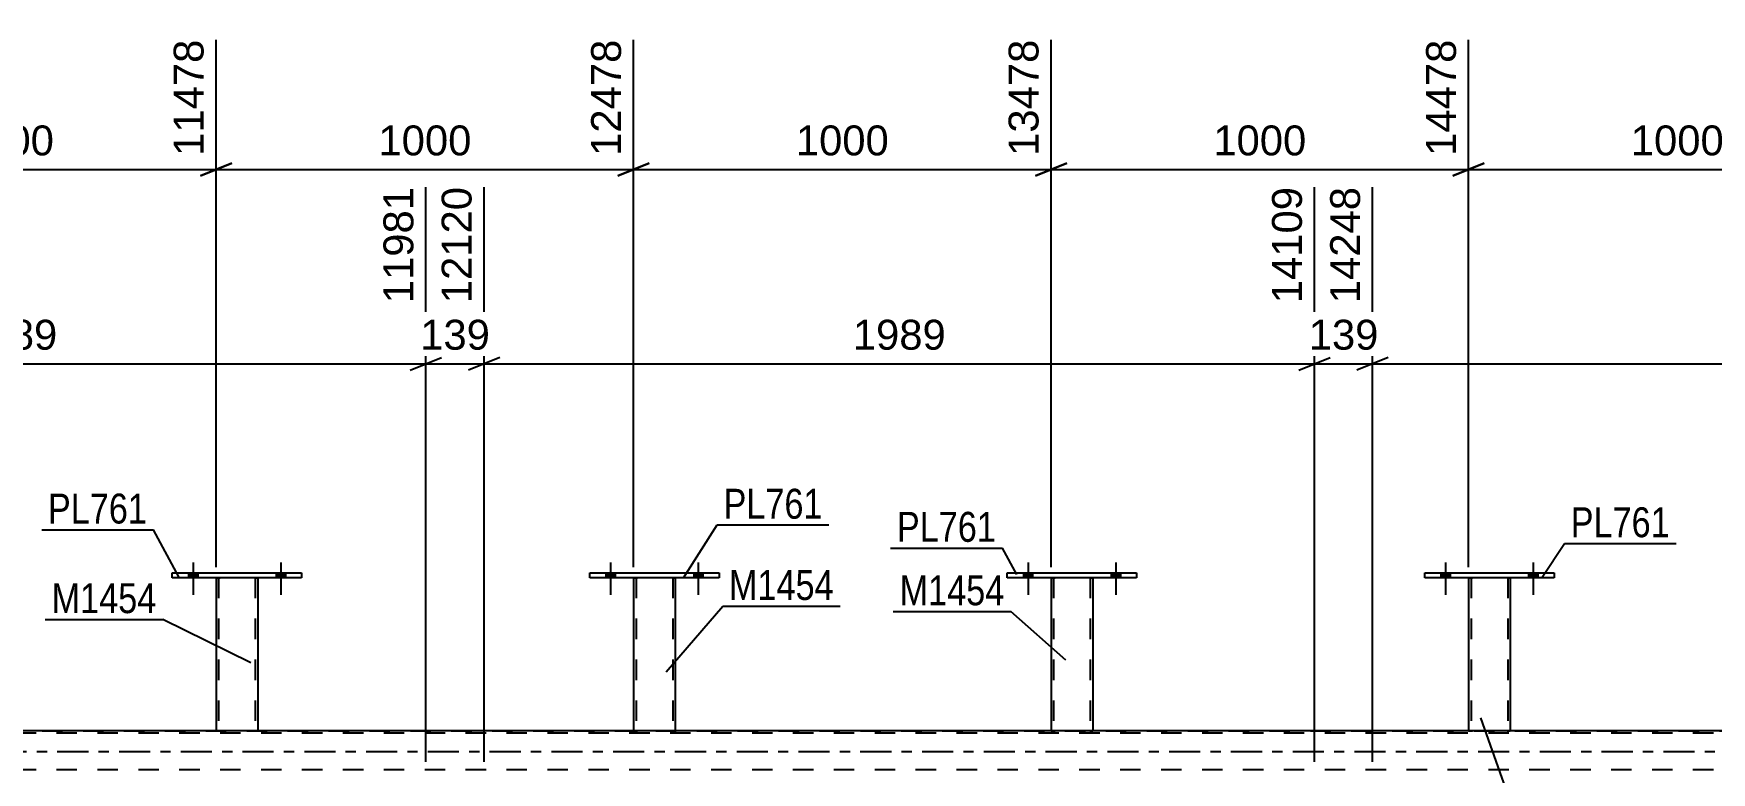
# Model space of a CAD drawing. Header units: millimetres. Extents: x 0 to 841, y 0 to 594.
# Drawn here: x 509.2 to 669.9, y 427.5 to 498.3 of the extents above; entities that cross this region are included whole.
import ezdxf

# ---------------------------------------------------------------- set-up
doc = ezdxf.new("R2010")
doc.units = ezdxf.units.MM
doc.linetypes.add('DXK_LINE_DOT2', pattern=[3.9198, 1.9599, -1.9599])
doc.linetypes.add('DXK_LINE_DOT3', pattern=[5.9187, 2.979, -0.9799, 0.9799, -0.9799])
doc.styles.add('Arial', font='ARIAL.TTF', dxfattribs={"height": 0.2})
doc.styles.add('Arial Narrow', font='ARIALN.TTF', dxfattribs={"height": 0.2})

# ---------------------------------------------------------------- blocks, each defined once
blk = doc.blocks.new('Part-717034435-3649 - 3633')
at = {"color": 7, "linetype": 'DXK_LINE_DOT2'}
for p, q in [((646.64, 446.15), (646.64, 446.15)), ((646.64, 446.15), (646.64, 446.14)), ((646.64, 446.14), (646.64, 446.15)), ((646.68, 446.15), (646.64, 446.15)), ((646.64, 446.15), (646.68, 446.15)), ((646.78, 446.15), (646.68, 446.15)), ((646.68, 446.15), (646.78, 446.15)), ((646.9, 446.15), (646.78, 446.15)), ((646.78, 446.15), (646.94, 446.15)), ((646.88, 446.15), (646.88, 446.15)), ((646.88, 446.15), (646.88, 431.5)), ((646.9, 446.15), (646.88, 446.15)), ((646.88, 446.15), (646.9, 446.15)), ((650.34, 446.15), (646.9, 446.15)), ((646.95, 446.15), (646.9, 446.15)), ((646.9, 446.15), (646.95, 446.15)), ((650.34, 446.15), (646.94, 446.15)), ((650.25, 446.15), (646.95, 446.15)), ((646.95, 446.15), (647.03, 446.15)), ((650.33, 446.15), (647.03, 446.15)), ((650.33, 446.15), (650.25, 446.15)), ((650.38, 446.15), (650.33, 446.15)), ((650.33, 446.15), (650.38, 446.15)), ((650.34, 446.15), (650.5, 446.15)), ((650.5, 446.15), (650.34, 446.15)), ((650.4, 446.15), (650.38, 446.15)), ((650.38, 446.15), (650.4, 446.15)), ((650.4, 446.15), (650.4, 446.15)), ((650.4, 446.15), (650.4, 431.5)), ((650.5, 446.15), (650.6, 446.15)), ((650.6, 446.15), (650.5, 446.15)), ((650.6, 446.15), (650.64, 446.15)), ((650.64, 446.15), (650.6, 446.15)), ((650.64, 446.15), (650.64, 446.15)), ((650.64, 446.15), (650.64, 446.14)), ((650.64, 446.14), (650.64, 446.15)), ((646.64, 431.5), (646.68, 431.5)), ((646.68, 431.5), (646.78, 431.5)), ((646.78, 431.5), (646.94, 431.5)), ((646.9, 431.5), (646.88, 431.5)), ((646.88, 431.5), (646.9, 431.5)), ((646.95, 431.5), (646.9, 431.5)), ((646.9, 431.5), (646.95, 431.5)), ((650.34, 431.5), (646.94, 431.5)), ((650.25, 431.5), (646.95, 431.5)), ((646.95, 431.5), (647.03, 431.5)), ((650.38, 431.5), (647.03, 431.5)), ((650.33, 431.5), (650.25, 431.5)), ((650.38, 431.5), (650.33, 431.5)), ((650.34, 431.5), (650.5, 431.5)), ((650.4, 431.5), (650.38, 431.5)), ((650.38, 431.5), (650.4, 431.5)), ((650.5, 431.5), (650.6, 431.5)), ((650.6, 431.5), (650.64, 431.5))]:
    blk.add_line(p, q, dxfattribs=at)
at = {"color": 2, "linetype": 'Continuous'}
for p, q in [((646.64, 446.14), (646.64, 431.5)), ((650.64, 446.14), (650.64, 431.5)), ((646.68, 431.5), (646.64, 431.5)), ((646.78, 431.5), (646.68, 431.5)), ((646.94, 431.5), (646.78, 431.5)), ((650.34, 431.5), (646.94, 431.5)), ((650.5, 431.5), (650.34, 431.5)), ((650.6, 431.5), (650.5, 431.5)), ((650.64, 431.5), (650.6, 431.5))]:
    blk.add_line(p, q, dxfattribs=at)
blk = doc.blocks.new('Bolt-717034435-4162 - 3633')
at = {"linetype": 'Continuous'}
for points in [[(524, 446.14), (524.88, 446.14), (524.88, 446.62), (524, 446.62)], [(532.4, 446.14), (533.28, 446.14), (533.28, 446.62), (532.4, 446.62)]]:
    blk.add_hatch(color=1, dxfattribs=at).paths.add_polyline_path(points)
at = {"color": 1, "linetype": 'Continuous'}
for p, q in [((524.44, 447.62), (524.44, 444.5)), ((532.84, 447.62), (532.84, 444.5)), ((524, 446.62), (524, 446.14)), ((524.88, 446.62), (524.88, 446.14)), ((532.4, 446.62), (532.4, 446.14)), ((533.28, 446.62), (533.28, 446.14))]:
    blk.add_line(p, q, dxfattribs=at)
blk = doc.blocks.new('Part-717034435-3676 - 3633')
at = {"color": 2, "linetype": 'Continuous'}
for p, q in [((602.44, 446.14), (602.44, 446.62)), ((602.44, 446.62), (614.84, 446.62)), ((614.84, 446.14), (602.44, 446.14)), ((614.84, 446.62), (614.84, 446.14))]:
    blk.add_line(p, q, dxfattribs=at)
blk = doc.blocks.new('Part-717034435-3691 - 3633')
at = {"color": 7, "linetype": 'DXK_LINE_DOT2'}
for p, q in [((606.64, 446.15), (606.64, 446.15)), ((606.64, 446.15), (606.64, 446.14)), ((606.64, 446.14), (606.64, 446.15)), ((606.68, 446.15), (606.64, 446.15)), ((606.64, 446.15), (606.68, 446.15)), ((606.78, 446.15), (606.68, 446.15)), ((606.68, 446.15), (606.78, 446.15)), ((606.9, 446.15), (606.78, 446.15)), ((606.78, 446.15), (606.94, 446.15)), ((606.88, 446.15), (606.88, 446.15)), ((606.88, 446.15), (606.88, 431.5)), ((606.9, 446.15), (606.88, 446.15)), ((606.88, 446.15), (606.9, 446.15)), ((610.35, 446.15), (606.9, 446.15)), ((606.95, 446.15), (606.9, 446.15)), ((606.9, 446.15), (606.95, 446.15)), ((610.35, 446.15), (606.94, 446.15)), ((610.25, 446.15), (606.95, 446.15)), ((606.95, 446.15), (607.03, 446.15)), ((610.33, 446.15), (607.03, 446.15)), ((610.33, 446.15), (610.25, 446.15)), ((610.38, 446.15), (610.33, 446.15)), ((610.33, 446.15), (610.38, 446.15)), ((610.35, 446.15), (610.5, 446.15)), ((610.5, 446.15), (610.35, 446.15)), ((610.4, 446.15), (610.38, 446.15)), ((610.38, 446.15), (610.4, 446.15)), ((610.4, 446.15), (610.4, 446.15)), ((610.4, 446.15), (610.4, 431.5)), ((610.5, 446.15), (610.6, 446.15)), ((610.6, 446.15), (610.5, 446.15)), ((610.6, 446.15), (610.64, 446.15)), ((610.64, 446.15), (610.6, 446.15)), ((610.64, 446.15), (610.64, 446.15)), ((610.64, 446.15), (610.64, 446.14)), ((610.64, 446.14), (610.64, 446.15)), ((606.64, 431.5), (606.68, 431.5)), ((606.68, 431.5), (606.78, 431.5)), ((606.78, 431.5), (606.94, 431.5)), ((606.9, 431.5), (606.88, 431.5)), ((606.88, 431.5), (606.9, 431.5)), ((606.95, 431.5), (606.9, 431.5)), ((606.9, 431.5), (606.95, 431.5)), ((610.35, 431.5), (606.94, 431.5)), ((610.25, 431.5), (606.95, 431.5)), ((606.95, 431.5), (607.03, 431.5)), ((610.38, 431.5), (607.03, 431.5)), ((610.33, 431.5), (610.25, 431.5)), ((610.38, 431.5), (610.33, 431.5)), ((610.35, 431.5), (610.5, 431.5)), ((610.4, 431.5), (610.38, 431.5)), ((610.38, 431.5), (610.4, 431.5)), ((610.5, 431.5), (610.6, 431.5)), ((610.6, 431.5), (610.64, 431.5))]:
    blk.add_line(p, q, dxfattribs=at)
at = {"color": 2, "linetype": 'Continuous'}
for p, q in [((606.64, 446.14), (606.64, 431.5)), ((610.64, 446.14), (610.64, 431.5)), ((606.68, 431.5), (606.64, 431.5)), ((606.78, 431.5), (606.68, 431.5)), ((606.94, 431.5), (606.78, 431.5)), ((610.35, 431.5), (606.94, 431.5)), ((610.5, 431.5), (610.35, 431.5)), ((610.6, 431.5), (610.5, 431.5)), ((610.64, 431.5), (610.6, 431.5))]:
    blk.add_line(p, q, dxfattribs=at)
blk = doc.blocks.new('Part-717034435-4033 - 3633')
at = {"color": 7, "linetype": 'DXK_LINE_DOT2'}
for p, q in [((526.64, 446.15), (526.64, 446.15)), ((526.64, 446.15), (526.64, 446.14)), ((526.64, 446.14), (526.64, 446.15)), ((526.68, 446.15), (526.64, 446.15)), ((526.64, 446.15), (526.68, 446.15)), ((526.78, 446.15), (526.68, 446.15)), ((526.68, 446.15), (526.78, 446.15)), ((526.94, 446.15), (526.78, 446.15)), ((526.78, 446.15), (526.94, 446.15)), ((526.88, 446.15), (526.88, 446.15)), ((526.88, 446.15), (526.88, 431.5)), ((526.9, 446.15), (526.88, 446.15)), ((526.88, 446.15), (526.9, 446.15)), ((526.95, 446.15), (526.9, 446.15)), ((526.9, 446.15), (526.95, 446.15)), ((530.35, 446.15), (526.94, 446.15)), ((530.35, 446.15), (526.94, 446.15)), ((530.25, 446.15), (526.95, 446.15)), ((526.95, 446.15), (527.03, 446.15)), ((530.33, 446.15), (527.03, 446.15)), ((530.33, 446.15), (530.25, 446.15)), ((530.38, 446.15), (530.33, 446.15)), ((530.33, 446.15), (530.38, 446.15)), ((530.35, 446.15), (530.5, 446.15)), ((530.5, 446.15), (530.35, 446.15)), ((530.4, 446.15), (530.38, 446.15)), ((530.38, 446.15), (530.4, 446.15)), ((530.4, 446.15), (530.4, 446.15)), ((530.4, 446.15), (530.4, 431.5)), ((530.5, 446.15), (530.61, 446.15)), ((530.61, 446.15), (530.5, 446.15)), ((530.61, 446.15), (530.64, 446.15)), ((530.64, 446.15), (530.61, 446.15)), ((530.64, 446.15), (530.64, 446.15)), ((530.64, 446.15), (530.64, 446.14)), ((530.64, 446.14), (530.64, 446.15)), ((526.64, 431.5), (526.68, 431.5)), ((526.68, 431.5), (526.78, 431.5)), ((526.78, 431.5), (526.94, 431.5)), ((526.9, 431.5), (526.88, 431.5)), ((526.88, 431.5), (526.9, 431.5)), ((526.95, 431.5), (526.9, 431.5)), ((526.9, 431.5), (526.95, 431.5)), ((530.35, 431.5), (526.94, 431.5)), ((530.25, 431.5), (526.95, 431.5)), ((526.95, 431.5), (527.03, 431.5)), ((530.33, 431.5), (527.03, 431.5)), ((530.33, 431.5), (530.25, 431.5)), ((530.38, 431.5), (530.33, 431.5)), ((530.33, 431.5), (530.38, 431.5)), ((530.35, 431.5), (530.5, 431.5)), ((530.4, 431.5), (530.38, 431.5)), ((530.38, 431.5), (530.4, 431.5)), ((530.5, 431.5), (530.61, 431.5)), ((530.61, 431.5), (530.64, 431.5))]:
    blk.add_line(p, q, dxfattribs=at)
at = {"color": 2, "linetype": 'Continuous'}
for p, q in [((526.64, 446.14), (526.64, 431.5)), ((530.64, 446.14), (530.64, 431.5)), ((526.68, 431.5), (526.64, 431.5)), ((526.78, 431.5), (526.68, 431.5)), ((526.94, 431.5), (526.78, 431.5)), ((530.35, 431.5), (526.94, 431.5)), ((530.5, 431.5), (530.35, 431.5)), ((530.61, 431.5), (530.5, 431.5)), ((530.64, 431.5), (530.61, 431.5))]:
    blk.add_line(p, q, dxfattribs=at)
blk = doc.blocks.new('Part-717034435-3926 - 3633')
at = {"color": 7, "linetype": 'DXK_LINE_DOT2'}
for p, q in [((752.42, 431.26), (67.52, 431.26)), ((86.64, 431.5), (752.42, 431.5)), ((530.64, 431.5), (526.64, 431.5)), ((570.64, 431.5), (566.64, 431.5)), ((610.64, 431.5), (606.64, 431.5)), ((650.64, 431.5), (646.64, 431.5)), ((752.42, 427.74), (67.52, 427.74))]:
    blk.add_line(p, q, dxfattribs=at)
at = {"color": 2, "linetype": 'Continuous'}
for p, q in [((526.64, 431.5), (490.64, 431.5)), ((566.64, 431.5), (530.64, 431.5)), ((606.64, 431.5), (570.64, 431.5)), ((646.64, 431.5), (610.64, 431.5)), ((686.64, 431.5), (650.64, 431.5))]:
    blk.add_line(p, q, dxfattribs=at)
at = {"color": 7, "linetype": 'DXK_LINE_DOT3'}
blk.add_line((67.52, 429.5), (752.42, 429.5), dxfattribs=at)
blk = doc.blocks.new('Bolt-717034435-4128 - 3633')
at = {"linetype": 'Continuous'}
for points in [[(564, 446.14), (564.88, 446.14), (564.88, 446.62), (564, 446.62)], [(572.4, 446.14), (573.28, 446.14), (573.28, 446.62), (572.4, 446.62)]]:
    blk.add_hatch(color=1, dxfattribs=at).paths.add_polyline_path(points)
at = {"color": 1, "linetype": 'Continuous'}
for p, q in [((564.44, 447.62), (564.44, 444.5)), ((572.84, 447.62), (572.84, 444.5)), ((564, 446.62), (564, 446.14)), ((564.88, 446.62), (564.88, 446.14)), ((572.4, 446.62), (572.4, 446.14)), ((573.28, 446.62), (573.28, 446.14))]:
    blk.add_line(p, q, dxfattribs=at)
blk = doc.blocks.new('Bolt-717034435-4129 - 3633')
at = {"linetype": 'Continuous'}
for points in [[(564, 446.14), (564.88, 446.14), (564.88, 446.62), (564, 446.62)], [(572.4, 446.14), (573.28, 446.14), (573.28, 446.62), (572.4, 446.62)]]:
    blk.add_hatch(color=1, dxfattribs=at).paths.add_polyline_path(points)
at = {"color": 1, "linetype": 'Continuous'}
for p, q in [((564.44, 447.62), (564.44, 444.5)), ((572.84, 447.62), (572.84, 444.5)), ((564, 446.62), (564, 446.14)), ((564.88, 446.62), (564.88, 446.14)), ((572.4, 446.62), (572.4, 446.14)), ((573.28, 446.62), (573.28, 446.14))]:
    blk.add_line(p, q, dxfattribs=at)
blk = doc.blocks.new('Part-717034435-4023 - 3633')
at = {"color": 7, "linetype": 'DXK_LINE_DOT2'}
for p, q in [((566.64, 446.15), (566.64, 446.15)), ((566.64, 446.15), (566.64, 446.14)), ((566.64, 446.14), (566.64, 446.15)), ((566.68, 446.15), (566.64, 446.15)), ((566.64, 446.15), (566.68, 446.15)), ((566.78, 446.15), (566.68, 446.15)), ((566.68, 446.15), (566.78, 446.15)), ((566.94, 446.15), (566.78, 446.15)), ((566.78, 446.15), (566.94, 446.15)), ((566.88, 446.15), (566.88, 446.15)), ((566.88, 446.15), (566.88, 431.5)), ((566.9, 446.15), (566.88, 446.15)), ((566.88, 446.15), (566.9, 446.15)), ((566.95, 446.15), (566.9, 446.15)), ((566.9, 446.15), (566.95, 446.15)), ((570.35, 446.15), (566.94, 446.15)), ((570.35, 446.15), (566.94, 446.15)), ((570.25, 446.15), (566.95, 446.15)), ((566.95, 446.15), (567.03, 446.15)), ((570.33, 446.15), (567.03, 446.15)), ((570.33, 446.15), (570.25, 446.15)), ((570.38, 446.15), (570.33, 446.15)), ((570.33, 446.15), (570.38, 446.15)), ((570.35, 446.15), (570.5, 446.15)), ((570.5, 446.15), (570.35, 446.15)), ((570.4, 446.15), (570.38, 446.15)), ((570.38, 446.15), (570.4, 446.15)), ((570.4, 446.15), (570.4, 446.15)), ((570.4, 446.15), (570.4, 431.5)), ((570.5, 446.15), (570.61, 446.15)), ((570.61, 446.15), (570.5, 446.15)), ((570.61, 446.15), (570.64, 446.15)), ((570.64, 446.15), (570.61, 446.15)), ((570.64, 446.15), (570.64, 446.15)), ((570.64, 446.15), (570.64, 446.14)), ((570.64, 446.14), (570.64, 446.15)), ((566.64, 431.5), (566.68, 431.5)), ((566.68, 431.5), (566.78, 431.5)), ((566.78, 431.5), (566.94, 431.5)), ((566.9, 431.5), (566.88, 431.5)), ((566.88, 431.5), (566.9, 431.5)), ((566.95, 431.5), (566.9, 431.5)), ((566.9, 431.5), (566.95, 431.5)), ((570.35, 431.5), (566.94, 431.5)), ((570.25, 431.5), (566.95, 431.5)), ((566.95, 431.5), (567.03, 431.5)), ((570.38, 431.5), (567.03, 431.5)), ((570.33, 431.5), (570.25, 431.5)), ((570.38, 431.5), (570.33, 431.5)), ((570.35, 431.5), (570.5, 431.5)), ((570.4, 431.5), (570.38, 431.5)), ((570.38, 431.5), (570.4, 431.5)), ((570.5, 431.5), (570.61, 431.5)), ((570.61, 431.5), (570.64, 431.5))]:
    blk.add_line(p, q, dxfattribs=at)
at = {"color": 2, "linetype": 'Continuous'}
for p, q in [((566.64, 446.14), (566.64, 431.5)), ((570.64, 446.14), (570.64, 431.5)), ((566.68, 431.5), (566.64, 431.5)), ((566.78, 431.5), (566.68, 431.5)), ((566.94, 431.5), (566.78, 431.5)), ((570.35, 431.5), (566.94, 431.5)), ((570.5, 431.5), (570.35, 431.5)), ((570.61, 431.5), (570.5, 431.5)), ((570.64, 431.5), (570.61, 431.5))]:
    blk.add_line(p, q, dxfattribs=at)
blk = doc.blocks.new('Part-717034435-4028 - 3633')
at = {"color": 2, "linetype": 'Continuous'}
for p, q in [((562.44, 446.14), (562.44, 446.62)), ((562.44, 446.62), (574.84, 446.62)), ((574.84, 446.14), (562.44, 446.14)), ((574.84, 446.62), (574.84, 446.14))]:
    blk.add_line(p, q, dxfattribs=at)
blk = doc.blocks.new('Part-717034435-4038 - 3633')
at = {"color": 2, "linetype": 'Continuous'}
for p, q in [((522.44, 446.14), (522.44, 446.62)), ((522.44, 446.62), (534.84, 446.62)), ((534.84, 446.14), (522.44, 446.14)), ((534.84, 446.62), (534.84, 446.14))]:
    blk.add_line(p, q, dxfattribs=at)
blk = doc.blocks.new('Bolt-717034435-4161 - 3633')
at = {"linetype": 'Continuous'}
for points in [[(524, 446.14), (524.88, 446.14), (524.88, 446.62), (524, 446.62)], [(532.4, 446.14), (533.28, 446.14), (533.28, 446.62), (532.4, 446.62)]]:
    blk.add_hatch(color=1, dxfattribs=at).paths.add_polyline_path(points)
at = {"color": 1, "linetype": 'Continuous'}
for p, q in [((524.44, 447.62), (524.44, 444.5)), ((532.84, 447.62), (532.84, 444.5)), ((524, 446.62), (524, 446.14)), ((524.88, 446.62), (524.88, 446.14)), ((532.4, 446.62), (532.4, 446.14)), ((533.28, 446.62), (533.28, 446.14))]:
    blk.add_line(p, q, dxfattribs=at)
blk = doc.blocks.new('Part-717034435-4068 - 3633')
at = {"color": 2, "linetype": 'Continuous'}
for p, q in [((642.44, 446.14), (642.44, 446.62)), ((642.44, 446.62), (654.84, 446.62)), ((654.84, 446.14), (642.44, 446.14)), ((654.84, 446.62), (654.84, 446.14))]:
    blk.add_line(p, q, dxfattribs=at)
blk = doc.blocks.new('Bolt-717034435-4130 - 3633')
at = {"linetype": 'Continuous'}
for points in [[(644, 446.14), (644.88, 446.14), (644.88, 446.62), (644, 446.62)], [(652.4, 446.14), (653.28, 446.14), (653.28, 446.62), (652.4, 446.62)]]:
    blk.add_hatch(color=1, dxfattribs=at).paths.add_polyline_path(points)
at = {"color": 1, "linetype": 'Continuous'}
for p, q in [((644.44, 447.62), (644.44, 444.5)), ((652.84, 447.62), (652.84, 444.5)), ((644, 446.62), (644, 446.14)), ((644.88, 446.62), (644.88, 446.14)), ((652.4, 446.62), (652.4, 446.14)), ((653.28, 446.62), (653.28, 446.14))]:
    blk.add_line(p, q, dxfattribs=at)
blk = doc.blocks.new('Bolt-717034435-4131 - 3633')
at = {"linetype": 'Continuous'}
for points in [[(644, 446.14), (644.88, 446.14), (644.88, 446.62), (644, 446.62)], [(652.4, 446.14), (653.28, 446.14), (653.28, 446.62), (652.4, 446.62)]]:
    blk.add_hatch(color=1, dxfattribs=at).paths.add_polyline_path(points)
at = {"color": 1, "linetype": 'Continuous'}
for p, q in [((644.44, 447.62), (644.44, 444.5)), ((652.84, 447.62), (652.84, 444.5)), ((644, 446.62), (644, 446.14)), ((644.88, 446.62), (644.88, 446.14)), ((652.4, 446.62), (652.4, 446.14)), ((653.28, 446.62), (653.28, 446.14))]:
    blk.add_line(p, q, dxfattribs=at)
blk = doc.blocks.new('Bolt-717034435-4136 - 3633')
at = {"linetype": 'Continuous'}
for points in [[(604, 446.14), (604.88, 446.14), (604.88, 446.62), (604, 446.62)], [(612.4, 446.14), (613.28, 446.14), (613.28, 446.62), (612.4, 446.62)]]:
    blk.add_hatch(color=1, dxfattribs=at).paths.add_polyline_path(points)
at = {"color": 1, "linetype": 'Continuous'}
for p, q in [((604.44, 447.62), (604.44, 444.5)), ((612.84, 447.62), (612.84, 444.5)), ((604, 446.62), (604, 446.14)), ((604.88, 446.62), (604.88, 446.14)), ((612.4, 446.62), (612.4, 446.14)), ((613.28, 446.62), (613.28, 446.14))]:
    blk.add_line(p, q, dxfattribs=at)
blk = doc.blocks.new('Bolt-717034435-4137 - 3633')
at = {"linetype": 'Continuous'}
for points in [[(604, 446.14), (604.88, 446.14), (604.88, 446.62), (604, 446.62)], [(612.4, 446.14), (613.28, 446.14), (613.28, 446.62), (612.4, 446.62)]]:
    blk.add_hatch(color=1, dxfattribs=at).paths.add_polyline_path(points)
at = {"color": 1, "linetype": 'Continuous'}
for p, q in [((604.44, 447.62), (604.44, 444.5)), ((612.84, 447.62), (612.84, 444.5)), ((604, 446.62), (604, 446.14)), ((604.88, 446.62), (604.88, 446.14)), ((612.4, 446.62), (612.4, 446.14)), ((613.28, 446.62), (613.28, 446.14))]:
    blk.add_line(p, q, dxfattribs=at)
blk = doc.blocks.new('StraightDimension-717034435-4841 - 3633')
at = {"color": 7, "linetype": 'Continuous'}
for p, q in [((637.45, 428.5), (637.45, 483.56)), ((717.01, 428.5), (717.01, 479.06)), ((638.95, 467.24), (635.95, 466.04)), ((637.45, 466.64), (717.01, 466.64)), ((715.51, 466.04), (718.51, 467.24))]:
    blk.add_line(p, q, dxfattribs=at)
at = {"color": 0, "linetype": 'Continuous'}
blk.add_wipeout([(716.41, 479.66), (712.21, 479.66), (712.21, 467.34), (716.41, 467.34)], dxfattribs=at)
at = {"color": 0}
blk.add_wipeout([(682.28, 467.39), (682.28, 471.59), (672.18, 471.59), (672.18, 467.39)], dxfattribs=at)
at = {"color": 3, "linetype": 'Continuous', "style": 'Arial'}
blk.add_text('16237', height=2.865, rotation=90.0002, dxfattribs=at).set_placement((715.81, 467.94))
at = {"color": 3, "style": 'Arial'}
blk.add_text('1989', height=2.865, dxfattribs=at).set_placement((672.78, 467.99))
blk = doc.blocks.new('StraightDimension-717034435-13262 - 3633')
at = {"color": 7, "linetype": 'Continuous'}
for p, q in [((566.64, 447.15), (566.64, 497.66)), ((606.64, 447.15), (606.64, 497.66)), ((568.14, 485.85), (565.14, 484.65)), ((605.14, 484.65), (608.14, 485.85)), ((566.64, 485.25), (606.64, 485.25))]:
    blk.add_line(p, q, dxfattribs=at)
at = {"color": 0, "linetype": 'Continuous'}
blk.add_wipeout([(606.04, 498.26), (601.84, 498.26), (601.84, 485.95), (606.04, 485.95)], dxfattribs=at)
at = {"color": 0}
blk.add_wipeout([(591.69, 486), (591.69, 490.2), (581.59, 490.2), (581.59, 486)], dxfattribs=at)
at = {"color": 3, "linetype": 'Continuous', "style": 'Arial'}
blk.add_text('13478', height=2.865, rotation=90.0002, dxfattribs=at).set_placement((605.44, 486.55))
at = {"color": 3, "style": 'Arial'}
blk.add_text('1000', height=2.865, dxfattribs=at).set_placement((582.19, 486.6))
blk = doc.blocks.new('StraightDimension-717034435-13263 - 3633')
at = {"color": 7, "linetype": 'Continuous'}
for p, q in [((526.64, 447.15), (526.64, 497.66)), ((566.64, 447.15), (566.64, 497.66)), ((528.14, 485.85), (525.14, 484.65)), ((565.14, 484.65), (568.14, 485.85)), ((526.64, 485.25), (566.64, 485.25))]:
    blk.add_line(p, q, dxfattribs=at)
at = {"color": 0, "linetype": 'Continuous'}
blk.add_wipeout([(566.04, 498.26), (561.84, 498.26), (561.84, 485.95), (566.04, 485.95)], dxfattribs=at)
at = {"color": 0}
blk.add_wipeout([(551.69, 486), (551.69, 490.2), (541.6, 490.2), (541.6, 486)], dxfattribs=at)
at = {"color": 3, "linetype": 'Continuous', "style": 'Arial'}
blk.add_text('12478', height=2.865, rotation=90.0002, dxfattribs=at).set_placement((565.44, 486.55))
at = {"color": 3, "style": 'Arial'}
blk.add_text('1000', height=2.865, dxfattribs=at).set_placement((542.2, 486.6))
blk = doc.blocks.new('StraightDimension-717034435-13264 - 3633')
at = {"color": 7, "linetype": 'Continuous'}
for p, q in [((486.64, 447.15), (486.64, 497.66)), ((526.64, 447.15), (526.64, 497.66)), ((488.14, 485.85), (485.14, 484.65)), ((525.14, 484.65), (528.14, 485.85)), ((486.64, 485.25), (526.64, 485.25))]:
    blk.add_line(p, q, dxfattribs=at)
at = {"color": 0, "linetype": 'Continuous'}
blk.add_wipeout([(526.04, 498.26), (521.84, 498.26), (521.84, 485.95), (526.04, 485.95)], dxfattribs=at)
at = {"color": 0}
blk.add_wipeout([(511.69, 486), (511.69, 490.2), (501.6, 490.2), (501.6, 486)], dxfattribs=at)
at = {"color": 3, "linetype": 'Continuous', "style": 'Arial'}
blk.add_text('11478', height=2.865, rotation=90.0002, dxfattribs=at).set_placement((525.44, 486.55))
at = {"color": 3, "style": 'Arial'}
blk.add_text('1000', height=2.865, dxfattribs=at).set_placement((502.2, 486.6))
blk = doc.blocks.new('StraightDimension-717034435-4793 - 3633')
at = {"color": 7, "linetype": 'Continuous'}
for p, q in [((552.32, 428.5), (552.32, 483.56)), ((631.88, 428.5), (631.88, 483.56)), ((553.82, 467.24), (550.82, 466.04)), ((552.32, 466.64), (631.88, 466.64)), ((630.38, 466.04), (633.38, 467.24))]:
    blk.add_line(p, q, dxfattribs=at)
at = {"color": 0, "linetype": 'Continuous'}
blk.add_wipeout([(631.28, 484.16), (627.08, 484.16), (627.08, 471.84), (631.28, 471.84)], dxfattribs=at)
at = {"color": 0}
blk.add_wipeout([(597.15, 467.39), (597.15, 471.59), (587.05, 471.59), (587.05, 467.39)], dxfattribs=at)
at = {"color": 3, "linetype": 'Continuous', "style": 'Arial'}
blk.add_text('14109', height=2.865, rotation=90.0002, dxfattribs=at).set_placement((630.68, 472.44))
at = {"color": 3, "style": 'Arial'}
blk.add_text('1989', height=2.865, dxfattribs=at).set_placement((587.65, 467.99))
blk = doc.blocks.new('StraightDimension-717034435-13260 - 3633')
at = {"color": 7, "linetype": 'Continuous'}
for p, q in [((646.64, 447.15), (646.64, 497.66)), ((686.64, 447.15), (686.64, 497.66)), ((648.14, 485.85), (645.14, 484.65)), ((685.14, 484.65), (688.14, 485.85)), ((646.64, 485.25), (686.64, 485.25))]:
    blk.add_line(p, q, dxfattribs=at)
at = {"color": 0, "linetype": 'Continuous'}
blk.add_wipeout([(686.04, 498.26), (681.84, 498.26), (681.84, 485.95), (686.04, 485.95)], dxfattribs=at)
at = {"color": 0}
blk.add_wipeout([(671.69, 486), (671.69, 490.2), (661.59, 490.2), (661.59, 486)], dxfattribs=at)
at = {"color": 3, "linetype": 'Continuous', "style": 'Arial'}
blk.add_text('15478', height=2.865, rotation=90.0002, dxfattribs=at).set_placement((685.44, 486.55))
at = {"color": 3, "style": 'Arial'}
blk.add_text('1000', height=2.865, dxfattribs=at).set_placement((662.19, 486.6))
blk = doc.blocks.new('StraightDimension-717034435-4745 - 3633')
at = {"color": 7, "linetype": 'Continuous'}
for p, q in [((546.74, 428.5), (546.74, 483.56)), ((467.18, 428.5), (467.18, 481.34)), ((468.68, 467.24), (465.68, 466.04)), ((467.18, 466.64), (546.74, 466.64)), ((545.24, 466.04), (548.24, 467.24))]:
    blk.add_line(p, q, dxfattribs=at)
at = {"color": 0, "linetype": 'Continuous'}
blk.add_wipeout([(546.14, 484.16), (541.94, 484.16), (541.94, 471.84), (546.14, 471.84)], dxfattribs=at)
at = {"color": 0}
blk.add_wipeout([(512.01, 467.39), (512.01, 471.59), (501.92, 471.59), (501.92, 467.39)], dxfattribs=at)
at = {"color": 3, "linetype": 'Continuous', "style": 'Arial'}
blk.add_text('11981', height=2.865, rotation=90.0002, dxfattribs=at).set_placement((545.54, 472.44))
at = {"color": 3, "style": 'Arial'}
blk.add_text('1989', height=2.865, dxfattribs=at).set_placement((502.52, 467.99))
blk = doc.blocks.new('StraightDimension-717034435-4769 - 3633')
at = {"color": 7, "linetype": 'Continuous'}
for p, q in [((546.74, 428.5), (546.74, 483.56)), ((552.32, 428.5), (552.32, 483.56)), ((545.24, 466.04), (548.24, 467.24)), ((546.74, 466.64), (552.32, 466.64)), ((553.82, 467.24), (550.82, 466.04))]:
    blk.add_line(p, q, dxfattribs=at)
at = {"color": 0}
blk.add_wipeout([(553.47, 467.39), (553.47, 471.59), (545.6, 471.59), (545.6, 467.39)], dxfattribs=at)
at = {"color": 3, "style": 'Arial'}
blk.add_text('139', height=2.865, dxfattribs=at).set_placement((546.2, 467.99))
at = {"color": 0, "linetype": 'Continuous'}
blk.add_wipeout([(551.72, 484.16), (547.52, 484.16), (547.52, 471.84), (551.72, 471.84)], dxfattribs=at)
at = {"color": 3, "linetype": 'Continuous', "style": 'Arial'}
blk.add_text('12120', height=2.865, rotation=90.0002, dxfattribs=at).set_placement((551.12, 472.44))
blk = doc.blocks.new('StraightDimension-717034435-4817 - 3633')
at = {"color": 7, "linetype": 'Continuous'}
for p, q in [((631.88, 428.5), (631.88, 483.56)), ((637.45, 428.5), (637.45, 483.56)), ((630.38, 466.04), (633.38, 467.24)), ((631.88, 466.64), (637.45, 466.64)), ((638.95, 467.24), (635.95, 466.04))]:
    blk.add_line(p, q, dxfattribs=at)
at = {"color": 0}
blk.add_wipeout([(638.6, 467.39), (638.6, 471.59), (630.73, 471.59), (630.73, 467.39)], dxfattribs=at)
at = {"color": 3, "style": 'Arial'}
blk.add_text('139', height=2.865, dxfattribs=at).set_placement((631.33, 467.99))
at = {"color": 0, "linetype": 'Continuous'}
blk.add_wipeout([(636.85, 484.16), (632.65, 484.16), (632.65, 471.84), (636.85, 471.84)], dxfattribs=at)
at = {"color": 3, "linetype": 'Continuous', "style": 'Arial'}
blk.add_text('14248', height=2.865, rotation=90.0002, dxfattribs=at).set_placement((636.25, 472.44))
blk = doc.blocks.new('StraightDimension-717034435-13261 - 3633')
at = {"color": 7, "linetype": 'Continuous'}
for p, q in [((606.64, 447.15), (606.64, 497.66)), ((646.64, 447.15), (646.64, 497.66)), ((608.14, 485.85), (605.14, 484.65)), ((645.14, 484.65), (648.14, 485.85)), ((606.64, 485.25), (646.64, 485.25))]:
    blk.add_line(p, q, dxfattribs=at)
at = {"color": 0, "linetype": 'Continuous'}
blk.add_wipeout([(646.04, 498.26), (641.84, 498.26), (641.84, 485.95), (646.04, 485.95)], dxfattribs=at)
at = {"color": 0}
blk.add_wipeout([(631.69, 486), (631.69, 490.2), (621.59, 490.2), (621.59, 486)], dxfattribs=at)
at = {"color": 3, "linetype": 'Continuous', "style": 'Arial'}
blk.add_text('14478', height=2.865, rotation=90.0002, dxfattribs=at).set_placement((645.44, 486.55))
at = {"color": 3, "style": 'Arial'}
blk.add_text('1000', height=2.865, dxfattribs=at).set_placement((622.19, 486.6))
blk = doc.blocks.new('Mark-717034435-3645 - 3633')
at = {"color": 0}
blk.add_wipeout([(662.21, 422.73), (662.21, 425.73), (652.16, 425.73), (652.16, 422.73)], dxfattribs=at)
blk.add_wipeout([(662.21, 422.73), (662.21, 425.73), (652.16, 425.73), (652.16, 422.73)], dxfattribs=at)
at = {"color": 30, "linetype": 'Continuous'}
for p, q in [((647.8, 432.72), (651.56, 422.13)), ((651.56, 422.13), (662.81, 422.13))]:
    blk.add_line(p, q, dxfattribs=at)
at = {"color": 3, "style": 'Arial Narrow'}
blk.add_text('M1454', height=2.863, dxfattribs=at).set_placement((652.16, 422.73))
blk = doc.blocks.new('Mark-717034435-3672 - 3633')
at = {"color": 0}
blk.add_wipeout([(601.38, 449.59), (601.38, 452.59), (591.87, 452.59), (591.87, 449.59)], dxfattribs=at)
blk.add_wipeout([(601.38, 449.59), (601.38, 452.59), (591.87, 452.59), (591.87, 449.59)], dxfattribs=at)
at = {"color": 30, "linetype": 'Continuous'}
for p in [(591.27, 448.99), (603.35, 446.46)]:
    blk.add_line(p, (601.98, 448.99), dxfattribs=at)
at = {"color": 3, "style": 'Arial Narrow'}
blk.add_text('PL761', height=2.863, dxfattribs=at).set_placement((591.87, 449.59))
blk = doc.blocks.new('Mark-717034435-3687 - 3633')
at = {"color": 0}
blk.add_wipeout([(602.18, 443.51), (602.18, 446.51), (592.13, 446.51), (592.13, 443.51)], dxfattribs=at)
blk.add_wipeout([(602.18, 443.51), (602.18, 446.51), (592.13, 446.51), (592.13, 443.51)], dxfattribs=at)
at = {"color": 30, "linetype": 'Continuous'}
for p in [(591.53, 442.91), (608.07, 438.26)]:
    blk.add_line(p, (602.78, 442.91), dxfattribs=at)
at = {"color": 3, "style": 'Arial Narrow'}
blk.add_text('M1454', height=2.863, dxfattribs=at).set_placement((592.13, 443.51))
blk = doc.blocks.new('Mark-717034435-4019 - 3633')
at = {"color": 0}
blk.add_wipeout([(585.84, 444.02), (585.84, 447.02), (575.78, 447.02), (575.78, 444.02)], dxfattribs=at)
blk.add_wipeout([(585.84, 444.02), (585.84, 447.02), (575.78, 447.02), (575.78, 444.02)], dxfattribs=at)
at = {"color": 30, "linetype": 'Continuous'}
for p, q in [((569.77, 437.12), (575.18, 443.42)), ((575.18, 443.42), (586.44, 443.42))]:
    blk.add_line(p, q, dxfattribs=at)
at = {"color": 3, "style": 'Arial Narrow'}
blk.add_text('M1454', height=2.863, dxfattribs=at).set_placement((575.78, 444.02))
blk = doc.blocks.new('Mark-717034435-4024 - 3633')
at = {"color": 0}
blk.add_wipeout([(584.76, 451.8), (584.76, 454.8), (575.26, 454.8), (575.26, 451.8)], dxfattribs=at)
blk.add_wipeout([(584.76, 451.8), (584.76, 454.8), (575.26, 454.8), (575.26, 451.8)], dxfattribs=at)
at = {"color": 30, "linetype": 'Continuous'}
for p, q in [((571.41, 446.14), (574.66, 451.2)), ((574.66, 451.2), (585.36, 451.2))]:
    blk.add_line(p, q, dxfattribs=at)
at = {"color": 3, "style": 'Arial Narrow'}
blk.add_text('PL761', height=2.863, dxfattribs=at).set_placement((575.26, 451.8))
blk = doc.blocks.new('Mark-717034435-4029 - 3633')
at = {"color": 0}
blk.add_wipeout([(520.93, 442.76), (520.93, 445.76), (510.88, 445.76), (510.88, 442.76)], dxfattribs=at)
blk.add_wipeout([(520.93, 442.76), (520.93, 445.76), (510.88, 445.76), (510.88, 442.76)], dxfattribs=at)
at = {"color": 30, "linetype": 'Continuous'}
for p in [(510.28, 442.16), (529.96, 437.99)]:
    blk.add_line(p, (521.53, 442.16), dxfattribs=at)
at = {"color": 3, "style": 'Arial Narrow'}
blk.add_text('M1454', height=2.863, dxfattribs=at).set_placement((510.88, 442.76))
blk = doc.blocks.new('Mark-717034435-4034 - 3633')
at = {"color": 0}
blk.add_wipeout([(520.03, 451.34), (520.03, 454.34), (510.53, 454.34), (510.53, 451.34)], dxfattribs=at)
blk.add_wipeout([(520.03, 451.34), (520.03, 454.34), (510.53, 454.34), (510.53, 451.34)], dxfattribs=at)
at = {"color": 30, "linetype": 'Continuous'}
for p in [(509.93, 450.74), (523.08, 446.23)]:
    blk.add_line(p, (520.63, 450.74), dxfattribs=at)
at = {"color": 3, "style": 'Arial Narrow'}
blk.add_text('PL761', height=2.863, dxfattribs=at).set_placement((510.53, 451.34))
blk = doc.blocks.new('Mark-717034435-4064 - 3633')
at = {"color": 0}
blk.add_wipeout([(665.94, 450.03), (665.94, 453.03), (656.43, 453.03), (656.43, 450.03)], dxfattribs=at)
blk.add_wipeout([(665.94, 450.03), (665.94, 453.03), (656.43, 453.03), (656.43, 450.03)], dxfattribs=at)
at = {"color": 30, "linetype": 'Continuous'}
for p, q in [((653.71, 446.2), (655.83, 449.43)), ((655.83, 449.43), (666.54, 449.43))]:
    blk.add_line(p, q, dxfattribs=at)
at = {"color": 3, "style": 'Arial Narrow'}
blk.add_text('PL761', height=2.863, dxfattribs=at).set_placement((656.43, 450.03))

msp = doc.modelspace()

# ---------------------------------------------------------------- block references
for name in ['Bolt-717034435-4162 - 3633', 'Bolt-717034435-4161 - 3633', 'Bolt-717034435-4128 - 3633', 'Bolt-717034435-4129 - 3633', 'Bolt-717034435-4136 - 3633', 'Bolt-717034435-4137 - 3633', 'Bolt-717034435-4130 - 3633', 'Bolt-717034435-4131 - 3633', 'Part-717034435-4038 - 3633', 'Part-717034435-4033 - 3633', 'Part-717034435-4028 - 3633', 'Part-717034435-4023 - 3633', 'Part-717034435-3676 - 3633', 'Part-717034435-3691 - 3633', 'Part-717034435-4068 - 3633', 'Part-717034435-3649 - 3633', 'Part-717034435-3926 - 3633']:
    msp.add_blockref(name, (0, 0))

# ---------------------------------------------------------------- next in the draw order: block references
for name in ['StraightDimension-717034435-13262 - 3633', 'StraightDimension-717034435-4841 - 3633']:
    msp.add_blockref(name, (0, 0))

# ---------------------------------------------------------------- next in the draw order: block references
for name in ['StraightDimension-717034435-13263 - 3633', 'StraightDimension-717034435-13260 - 3633', 'Mark-717034435-3645 - 3633']:
    msp.add_blockref(name, (0, 0))

# ---------------------------------------------------------------- next in the draw order: block references
for name in ['StraightDimension-717034435-13264 - 3633', 'StraightDimension-717034435-4793 - 3633', 'Mark-717034435-4064 - 3633']:
    msp.add_blockref(name, (0, 0))

# ---------------------------------------------------------------- next in the draw order: block references
for name in ['StraightDimension-717034435-4745 - 3633', 'StraightDimension-717034435-4817 - 3633', 'Mark-717034435-3672 - 3633', 'Mark-717034435-4019 - 3633']:
    msp.add_blockref(name, (0, 0))

# ---------------------------------------------------------------- next in the draw order: block references
for name in ['StraightDimension-717034435-13261 - 3633', 'StraightDimension-717034435-4769 - 3633', 'Mark-717034435-4024 - 3633', 'Mark-717034435-4029 - 3633']:
    msp.add_blockref(name, (0, 0))

# ---------------------------------------------------------------- next in the draw order: block references
for name in ['Mark-717034435-4034 - 3633', 'Mark-717034435-3687 - 3633']:
    msp.add_blockref(name, (0, 0))

doc.saveas('drawing.dxf')
